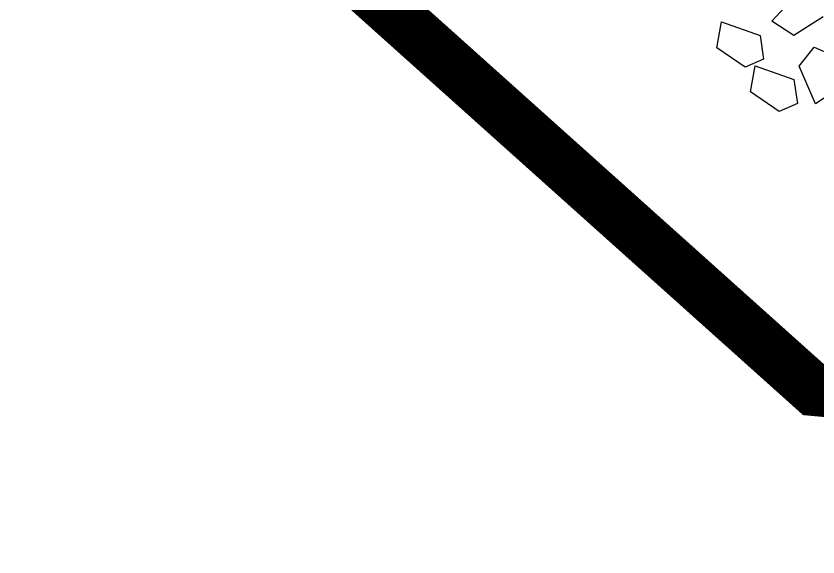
# Model space of a CAD drawing. Extents: x 302512 to 1034855, y -184136 to 410364.
# Drawn here: x 540785 to 548515, y -158475 to -153265 of the extents above; entities that cross this region are included whole.
import ezdxf

# ---------------------------------------------------------------- set-up
doc = ezdxf.new("R2010")
doc.units = 0
doc.header["$MEASUREMENT"] = 0
doc.linetypes.add('DASHED2', pattern=[0.375, 0.25, -0.125])
doc.layers.add('PUB_TEXT', color=7, linetype='Continuous')
doc.layers.add('TREE2', color=84, linetype='Continuous')
doc.styles.add('DIM', font='txt')

# ---------------------------------------------------------------- blocks, each defined once
blk = doc.blocks.new('M_F18')
for p, q in [((-577.3, -1419.1), (-520.2, -1240.2)), ((-372.3, -1302.9), (-457.6, -1435.8)), ((-457.6, -1435.8), (-577.3, -1419.1)), ((-376.2, -1553.2), (-350.8, -1446.3)), ((-350.8, -1446.3), (-259.1, -1443.2)), ((-785, -1519.1), (-598.1, -1501.3)), ((-598.1, -1501.3), (-537.2, -1592.7)), ((-753.4, -1635.8), (-785, -1519.1)), ((-235.6, -1677.7), (-376.2, -1553.2)), ((-171.9, -1575), (-235.6, -1677.7)), ((-537.2, -1592.7), (-597.6, -1661.9)), ((-597.6, -1661.9), (-753.4, -1635.8)), ((-559.8, -1637.4), (-372.8, -1619.6)), ((-528.2, -1754.1), (-559.8, -1637.4)), ((-372.8, -1619.6), (-312, -1711)), ((-312, -1711), (-372.4, -1780.2)), ((-372.4, -1780.2), (-528.2, -1754.1))]:
    blk.add_line(p, q)
at = {"width": 0.8, "flags": 9}
for tag in ['XSIZE', 'YSIZE']:
    blk.add_attdef(tag, (0, 0), '', height=0.5, dxfattribs=at)
at = {"style": 'DIM', "flags": 1}
for tag in ['YVALUE', 'XVALUE']:
    blk.add_attdef(tag, (0, 0), '', height=0.02, dxfattribs=at)
blk = doc.blocks.new('Z')
at = {"layer": 'TREE2', "xscale": 1.755, "yscale": 1.755, "zscale": 1.755}
blk.add_blockref('M_F18', (0, 0), dxfattribs=at)

msp = doc.modelspace()

# ---------------------------------------------------------------- linework, layer by layer
at = {"layer": 'PUB_TEXT', "linetype": 'DASHED2', "ltscale": 11501}
msp.add_lwpolyline([(608006.8, -19167.4, 500, 500, 0), (599136.8, -17197.4, 500, 500, 0), (598126.8, -21247.4, 500, 500, 0), (572296.8, -9157.4, 500, 500, 0), (560516.8, -5577.4, 500, 500, 0), (531276.8, -7547.4, 500, 500, 0), (511806.8, -11707.4, 500, 500, 0), (488906.8, -9117.4, 500, 500, 0), (483536.8, -7917.4, 500, 500, 0), (457916.8, 72.6, 500, 500, 0), (449616.8, 402.6, 500, 500, 0), (431476.8, -69887.4, 500, 500, 0), (494626.8, -111807.4, 500, 500, 0), (518426.8, -129957.4, 500, 500, 0), (548476.8, -156867.4, 500, 500, 0), (627906.8, -164037.4, 500, 500, 0)], format="xyseb", dxfattribs=at)

# ---------------------------------------------------------------- block references
at = {"xscale": 1.2, "yscale": 1.2, "zscale": 1.2, "rotation": 335.0351164104222}
msp.add_blockref('Z', (550433.2, -151117), dxfattribs=at)

doc.saveas('drawing.dxf')
